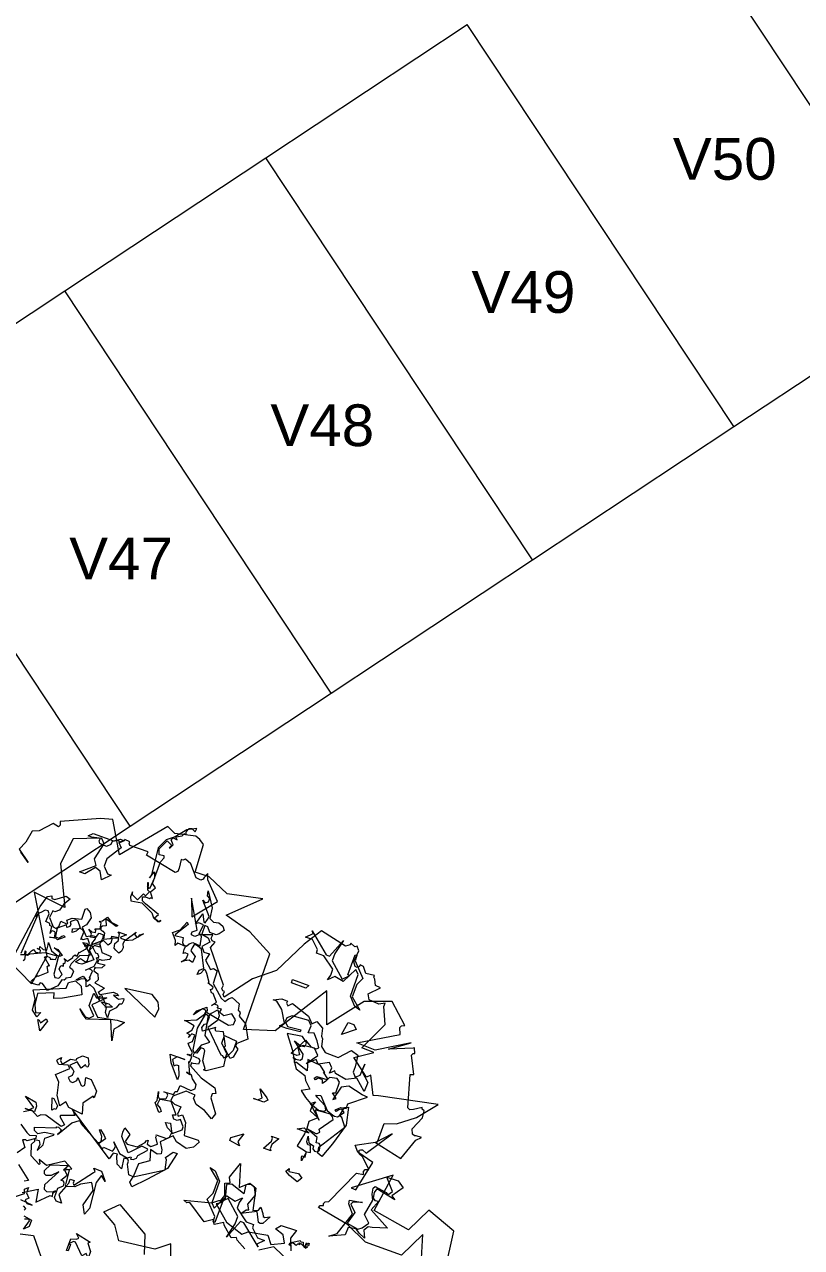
# Model space of a CAD drawing. Header units: metres. Extents: x -71 to 881, y -503 to 661.
# Drawn here: x 217.79 to 225.84, y 564.47 to 577.15 of the extents above; entities that cross this region are included whole.
import ezdxf

# ---------------------------------------------------------------- set-up
doc = ezdxf.new("R2010")
doc.units = ezdxf.units.M
doc.layers.add('04. Pisos', color=8, linetype='Continuous', lineweight=5)
doc.layers.add('05. Textos', color=5, linetype='Continuous', lineweight=0)
doc.layers.add('ARBRE', color=100, linetype='Continuous', lineweight=13, true_color=0x00ff3f)
doc.styles.get("Standard").update_dxf_attribs({"font": 'arial.ttf'})

# ---------------------------------------------------------------- blocks, each defined once
blk = doc.blocks.new('WMF2', base_point=(0, 0.01))
at = {"color": 251, "lineweight": 0, "true_color": 0x636466}
for points in [[(81.23, -212.64), (86.45, -202.37), (92.4, -197.64), (98.49, -189.57), (98.99, -190.16), (98.92, -191.16), (99.46, -191.2), (99.98, -191.79), (99.88, -192.88), (107.36, -202.17), (106.64, -204.2), (107.63, -204.27), (108.14, -204.87), (108.06, -205.98), (111.91, -204.61), (112.96, -203.7), (114.06, -203.79), (114.16, -204.2), (114.12, -204.74), (112.93, -205.76), (117.77, -214.23), (115.81, -208.91), (110.13, -215.92), (115.04, -221.02), (115.66, -222.79), (116.35, -221.31), (116.39, -220.76), (116.99, -220.25), (118.51, -220.38), (121.42, -223.82), (123.45, -224.55), (124.06, -224.04), (124.6, -224.1), (124.28, -221.43), (124.37, -220.32), (124.97, -219.82), (134.84, -221.76), (134.73, -222.86), (140.59, -222.8), (140.98, -223.38), (140.96, -223.82), (142.59, -223.95), (142.62, -223.52), (143.7, -222.51), (144.2, -223.11), (145.93, -222.16), (146.02, -221.17), (147.09, -220.14), (149.19, -220.32), (149.69, -220.93), (149.6, -221.91), (157.24, -218.9), (158.3, -210.64), (152.62, -198.66), (162.76, -199.86), (152.65, -183.05), (154.26, -173.69), (175.85, -184.22)], [(8.22, -134.47), (9.81, -146.85), (18.98, -150.2), (22.71, -142.59), (34.39, -144.58), (32.65, -156.43), (43.16, -148.65), (41.63, -148.52), (39.67, -158.01), (44.92, -159.4), (46.44, -161.06), (40.43, -164.26), (40.42, -170.12), (36.91, -171.27), (31.95, -175.08), (27.13, -180.99), (44.83, -177.37), (46.41, -176.96), (49.12, -182.48), (50.2, -181.46), (55.69, -185.68), (50.55, -189.17), (54.41, -189.22), (50.23, -198.2), (52.48, -203.12), (52.39, -204.21), (54.12, -203.26), (57.28, -203.53), (58.15, -205.15), (55.25, -208.11), (56.89, -208.24), (57.74, -209.97), (58.25, -210.45), (58.2, -211), (60.88, -210.67), (62.28, -212.43), (63.37, -212.54), (63.42, -211.98), (64, -211.48), (64.56, -211.53), (65.45, -212.71), (65.14, -216.33), (66.13, -217.51), (66.73, -217.02), (68.24, -217.69), (68.28, -217.15), (69.45, -216.26), (77.76, -218.17), (81.23, -212.64), (81.23, -212.64)], [(162.25, -221.47), (162.55, -220.76), (164.41, -221.19), (167.6, -217.66), (169.53, -216.89), (170.28, -213.15), (171.44, -210.43), (167.5, -207.63), (170.63, -209.8)], [(15.6, -134.05), (18.21, -142.77), (22.11, -134.68), (33.61, -134.71), (40.51, -137.9), (50.45, -139.73), (50.16, -140.44), (49.24, -140.81), (49.44, -141.32), (49.15, -142.04), (48.13, -142.44), (43.19, -153.31), (41.06, -153.59), (41.43, -154.51), (41.13, -155.22), (40.11, -155.63), (43.05, -158.46), (44.35, -159.02), (44.76, -160.04), (44.45, -160.3), (43.92, -160.51), (42.49, -159.91), (37.1, -168.03), (40.97, -163.9), (32.15, -161.95), (29.82, -168.64), (28.52, -170), (30.14, -169.93), (30.65, -169.72), (31.37, -170.03), (31.94, -171.46), (30.17, -175.61), (30.45, -177.74), (31.15, -178.04), (31.35, -178.56), (33.6, -177.07), (34.61, -176.66), (35.32, -176.96), (38.04, -186.65), (37.02, -187.05), (39.7, -192.27), (39.35, -192.88), (38.94, -193.04), (39.56, -194.57), (39.97, -194.4), (46.81, -191.62), (41.05, -195.63), (50.47, -189.97), (56.38, -190.15), (44.99, -196.88), (45.76, -198.84), (45.47, -199.54), (44.55, -199.92), (50.64, -205.39), (58.51, -202.62), (66.66, -192.17), (70.16, -201.76), (80.62, -185.19), (89.7, -182.43), (90.01, -206.45), (97.85, -210.62), (106.23, -212.96), (97.57, -221.28), (108.11, -219.06), (114.95, -222), (119.42, -221.88), (119.84, -230.55), (121.43, -231.58), (122.86, -232.19), (129.04, -230.77), (131.8, -232.03), (142.53, -219.05), (147.98, -228.38), (151.61, -227.39), (162.65, -222.48), (162.25, -221.47), (162.25, -221.47)], [(86.12, -108.09), (88.43, -114.47), (92.34, -111.31), (103.35, -109.97), (106.1, -114.07), (110.61, -116.64), (106.84, -120.37), (96.77, -114.54), (94.84, -108.74)], [(110.5, -210.3), (109.11, -209.66), (107.56, -210.01), (106.1, -209.43), (105.21, -208.37), (106.3, -206.96), (107.08, -206.3), (109.11, -206.4), (110.23, -207.75), (111.21, -207.86), (111.17, -205.1), (108.98, -204.68), (108.09, -203.61), (109.95, -201.54), (108.82, -200.21), (107.05, -200.28), (107.47, -198.09), (105.17, -195.92), (104.39, -196.59), (103.18, -196.28), (102.97, -192.24), (99.24, -188.97), (97.85, -188.34), (97.03, -189.52), (96.18, -190.24), (93.53, -189.23), (93.18, -187.24), (92.71, -187.16), (92.29, -186.66), (92.32, -185.67), (89.73, -184.22), (87.53, -180.05), (90.18, -177.78), (90.31, -176.8), (89.34, -176.22), (89.8, -173.49), (90.58, -172.83), (92.72, -174.77), (93.38, -175.55), (93.1, -175.8), (95.08, -179.67), (97.34, -179.08), (97.82, -179.64), (97.78, -180.15), (101.14, -177.68), (101.63, -178.7), (101.22, -179.9), (100.95, -180.15), (100.54, -180.1), (100.64, -181.36), (100.55, -182.4), (102.01, -182.98), (102.92, -178.07), (101.94, -171.52), (101.24, -170.69), (101.31, -169.75), (99.34, -169.6), (98.87, -169.05), (98.94, -168.01), (100.49, -167.68), (101, -167.72), (101.03, -166.73), (96.75, -164.41), (91.89, -162.99), (91.03, -161.43), (92.05, -161.03), (91.94, -159.79), (89, -155.76), (89.67, -153.85), (92.49, -155.57), (95.44, -156.33), (96.81, -157.94), (96.68, -158.92), (99.66, -159.16), (102.89, -156.4), (103, -154.96), (101.56, -154.29), (99.54, -154.17), (99.73, -151.7), (99.31, -151.21), (98.26, -152.1), (96.65, -150.2), (95.72, -146.4), (91.23, -146.56), (90.77, -146.01), (91.89, -144.08), (93.76, -142.97), (97.21, -143.77), (98.75, -145.15), (101.81, -142.17), (100.48, -140.04), (100.32, -138.84), (101.34, -138.36), (103.76, -139.06), (102.79, -135.77), (105.69, -133.77), (105.82, -129.54), (107.25, -129.65), (108.74, -132.52), (108.73, -133.49), (109.15, -133.99), (110.39, -133.89), (109.93, -130.65), (111.62, -131.51), (112.63, -133.81), (112.58, -134.33), (113.9, -134.17), (114.51, -132.19), (129.81, -142.39), (128.59, -140.94), (132.57, -139.47), (132.73, -139.13), (130.53, -137.19), (131.32, -136.44), (136.79, -138.11), (138.2, -137.61), (139, -136.87), (141.22, -138.01), (143.41, -136.76)], [(142.97, -132.98), (140.36, -131.23), (139.36, -130.72), (137.49, -131.32), (137.22, -130.44), (139.58, -128.86), (139.92, -129.04), (140.84, -128.69), (139.42, -126.79), (141.03, -124.5)], [(139.52, -121.34), (135.03, -117.8), (136.15, -117.21)], [(133.26, -108.98), (132.92, -109.62), (133.89, -110.13)], [(135.54, -113.78), (131.42, -116.34), (130.72, -112.44), (127.35, -115.8), (126.6, -115.82), (126.85, -116.77), (126.37, -117.68), (127.17, -116.93), (128.65, -116.47), (129.55, -116.93), (129.96, -118.38), (127.38, -123.37), (129.16, -121.51), (130.54, -121.07), (131.19, -121.4), (131.54, -122.32), (130.4, -124.53), (125.18, -126.19), (126.16, -124.31), (123.96, -125.55), (126.75, -127), (131.48, -123.86), (134.15, -124.91), (133.52, -123.75), (133.68, -123.43), (136.79, -125.04), (137.86, -128.38), (137.23, -129.62), (137.38, -130.11), (136.11, -130.19), (135.51, -129.14), (135.65, -127.24), (134.56, -129.39), (134.72, -131.45), (132.62, -133.14), (132.44, -133.48), (135.45, -133.06), (137.16, -131.97), (138.4, -132.6), (138.75, -133.52), (132.62, -135.52), (132.46, -135.87), (131.99, -135.96), (131.01, -135.45), (131.05, -134.73), (131.55, -133.76), (128.65, -138.59), (126.7, -139.98), (125.97, -139.17), (125.32, -138.84), (119.23, -135.58), (118.45, -136.25), (118.79, -137.79), (120.16, -139.39), (119.88, -139.63), (118.23, -138.25), (117.58, -137.48), (118.99, -135.3), (117.81, -134.49), (117.3, -134.44), (117.31, -134.91), (114.32, -134.66), (114, -135.42), (113.97, -136.41), (114.88, -137.47), (112.09, -134.75), (109.9, -134.31), (109.39, -134.27), (108.55, -134.98), (108.32, -134.71), (108.41, -134.24), (107.65, -134.4), (106.82, -135.1), (106.74, -136.05), (104.54, -138.4), (104.55, -138.87), (106.51, -139.03), (108.95, -136.47), (109.72, -135.82), (113.14, -139.82), (113.34, -141.07), (113.17, -142.56), (111.11, -141.15), (111.72, -138.72), (110.83, -138.12), (107.79, -138.4), (105.92, -140.47), (105.88, -141), (105.33, -141.47), (105.18, -140.15), (103.95, -139.86), (102.35, -141.23), (103.5, -143.03), (103.41, -143.5), (103.65, -143.77), (100.39, -143.77), (99.59, -144.43), (99.47, -145.98), (101.18, -146.84), (102.3, -148.17), (100.78, -148.52), (99.7, -146.26), (99.24, -145.7), (96.84, -147.73), (96.81, -148.71), (98.38, -150.55), (99.16, -149.88), (100.2, -149.96), (101.09, -151.02), (100.03, -151.47), (102.77, -154.68), (106.07, -154.17), (106.29, -153.98), (106.42, -152.45), (105.24, -151.63), (104.58, -150.84), (105.14, -150.36), (107.17, -152.77), (106.84, -153.51), (107.36, -156.24), (106.96, -154.77), (106.52, -154.26), (104.73, -154.84), (104.51, -155.03), (104.42, -156.07), (104.84, -156.57), (105.88, -156.64), (102.86, -156.92), (102.73, -157.89), (102.04, -158.1), (101.88, -160.07), (98.36, -159.78), (97.31, -160.68), (97.47, -161.98), (99.06, -163.31), (99.78, -164.14), (101.47, -164.52), (100.3, -164.17), (101.94, -167.79), (101.51, -167.75), (101.59, -169.52), (103.08, -169.59), (102.8, -169.82), (101.82, -169.79), (101.75, -170.73), (103.34, -172.15), (104, -172.92), (102.95, -173.82), (102.84, -175.84), (103.82, -175.87), (104.45, -174.47), (104.32, -175.45), (105.36, -175.53), (104.26, -176.94), (104.08, -178.42), (106.33, -178.82), (107.3, -178.94), (103.92, -180.38), (102.29, -182.75), (102.16, -183.73), (102.39, -184), (103.43, -184.08), (105.34, -181.48), (104.76, -182.94), (102.36, -184.98), (101.88, -183.96), (101.97, -183.49), (94.36, -182.12), (93.06, -182.73), (92.94, -184.28), (94.55, -185.59), (96.67, -184.27), (97.88, -184.67), (98.3, -185.17), (98.08, -185.36), (98.04, -185.87), (99.3, -185.77), (99.21, -186.22), (99.44, -186.5), (100.48, -186.59), (101.25, -185.92), (100.16, -187.33), (101.95, -189.45), (102.48, -189.49), (103.14, -190.28), (102.64, -190.71), (102.6, -191.22), (104.51, -191.89), (104.23, -192.12), (105.81, -194.43), (106.51, -195.26), (106.98, -195.35), (107.6, -193.84), (108.41, -193.19), (108.29, -194.62), (107.17, -195.57), (109.76, -200.75), (111.21, -201.34), (112.19, -201.47), (112.55, -200.2), (112.63, -199.28), (110.76, -198.09), (110.9, -196.12), (112.13, -196.43), (113.42, -195.8), (114.19, -195.14), (113.09, -196.56), (112.98, -198.01), (113.96, -198.14), (114.51, -197.67), (114.61, -198.91), (114.58, -199.9), (117.07, -200.09), (117.61, -199.16), (118.02, -200.63), (119.62, -202.52), (117.74, -204.14), (116.53, -207), (116.04, -206.45), (118.58, -202.45), (118.63, -201.93), (116.12, -202.24), (115.77, -200.72), (115.3, -200.17), (114.31, -200.14), (113.77, -201.07), (112.93, -201.79), (110.47, -201.58), (110.98, -204.31), (111.44, -204.87), (111.97, -204.91), (111.68, -207.85), (113.17, -208.02), (114, -207.32), (112.98, -210.96), (111.87, -208.65), (111.36, -208.61), (111.05, -209.82), (110.92, -210.8), (114.34, -214.81), (113.44, -214.21), (112.61, -214.93), (112.58, -215.91), (113.47, -216.49), (113.87, -217.98), (110.96, -213.56), (110.5, -210.3), (110.5, -210.3)], [(140.71, -109.09), (134.81, -113.75), (135.25, -114.99), (134.37, -115.87), (134.37, -114.12), (133.14, -112.88), (134.02, -111.98), (133.14, -111.2), (131.46, -111.2), (135.25, -111.63)], [(132.71, -107.41), (130.14, -106.98), (130.14, -104.87), (131.46, -103.54), (130.59, -106.54), (131.03, -106.98), (132.27, -106.54)], [(131.92, -101.88), (128.03, -102.76), (120.98, -94.11)], [(111.88, -106.14), (110.25, -104.06), (110.25, -101.98), (111.34, -103.08), (112.32, -101.98), (115.5, -105.17), (116.06, -105.17), (117.15, -104.06), (116.61, -104.06), (116.61, -101.98), (117.15, -101.98), (117.15, -105.71), (115.5, -106.14), (114.95, -106.7), (116.06, -107.79), (111.34, -106.7), (111.88, -106.14), (111.88, -106.14)], [(115.75, -121.61), (116.64, -123.29), (117.08, -123.72), (119.97, -122.05), (121.3, -120.73), (123.86, -119.93), (125.08, -116.95), (123.4, -114.83), (125.08, -114.83), (125.96, -115.71), (125.96, -118.61), (124.64, -119.93), (124.64, -120.73), (125.08, -121.17), (125.96, -121.17), (124.64, -123.29), (125.96, -124.6), (125.96, -124.95), (124.64, -124.95), (124.21, -120.73), (124.21, -120.38), (123.86, -119.93), (123.4, -121.17), (123.4, -122.5), (122.09, -122.5), (122.09, -121.61), (121.74, -121.17), (117.52, -126.7), (117.08, -127.05), (117.87, -127.93), (115.4, -127.93), (113.63, -125.83), (113.28, -125.39), (114.96, -126.7), (115.75, -124.16), (114.96, -116.16), (115.75, -114.04), (117.08, -116.51), (115.75, -121.61), (115.75, -121.61)], [(88.02, -127.64), (89.18, -128.05), (81.01, -130.16), (79.28, -131.51), (78.66, -131.81), (78.08, -133.54), (79.32, -137.06), (77.83, -137.7), (78.59, -139.25), (76.91, -144.21), (74.85, -137.35), (72.31, -139.57), (70.12, -138.82), (68.65, -132.15), (67.1, -132.91), (66.75, -133.95), (65.48, -132.37), (65.1, -131.6), (64.53, -131.41), (63.1, -132.21), (64.5, -129.59), (65.26, -129.22), (65.84, -129.4), (67.29, -132.34), (71.77, -130.12), (70.62, -131.65), (69.87, -131.93), (70.65, -133.46), (69.51, -136.82), (70.57, -138.98), (71.73, -139.36), (73.23, -138.72), (72.87, -136.03), (77.25, -137.51), (78.75, -136.87), (77.7, -132.76), (78.24, -131.16), (79.66, -130.35), (74.87, -126.28), (69.33, -124.41), (67.74, -125.68), (61.86, -126.76), (60.09, -124.38), (56.38, -126.21), (57.56, -128.41), (60.34, -129.35), (59.17, -130.88), (54.25, -131.01), (55.18, -128.25), (53.81, -124.69)], [(52.55, -121.18), (59.04, -124.03), (62.95, -121.62)], [(67.02, -120.56), (70.08, -122.22), (70.5, -122.88), (71.99, -122.24), (75.25, -125.13), (75.62, -125.9), (78.11, -124.29), (78.79, -125.68), (81.26, -124.08), (87.26, -128.05), (88.02, -127.64), (88.02, -127.64)], [(81.01, -137.11), (81.01, -130.16), (79.79, -128.95), (77.48, -133.7), (74.56, -133.08), (72.85, -134.78), (73.33, -133.08), (73.33, -131.26), (69.33, -128.34), (67, -128.34), (67, -127.23), (64.57, -124.92), (62.26, -124.92), (64.09, -123.1), (63.48, -122.5), (69.93, -127.84), (71.03, -127.84), (73.33, -122), (72.24, -126.63), (72.24, -128.95), (76.88, -133.08), (78.71, -131.26), (78.09, -131.26), (78.09, -124.92), (78.71, -124.92), (78.71, -126.63), (82.71, -130.78), (81.61, -133.08), (81.61, -137.11), (85.03, -140.02), (83.32, -139.54), (81.01, -137.11), (81.01, -137.11)], [(54.16, -127.33), (52.25, -128.51), (51.85, -128.21), (51.22, -128.34), (51.11, -128.15), (50.9, -127.48), (50.6, -127.43), (50.52, -127.17), (50.44, -127.11), (50.17, -127.21), (50.23, -128.35), (50.16, -128.51), (50.16, -128.08), (50.07, -128.03), (49.62, -128.66), (49.33, -128.62), (49.38, -127.89), (49.74, -127.62), (49.57, -127.32), (49.82, -127.23), (49.84, -126.81), (51.76, -127.71), (51.74, -127.58), (52.22, -127.74), (52.33, -127.68), (51.98, -127.29), (52.17, -127.38), (52.57, -127.26), (52.83, -126.75), (53.96, -127.11), (54.74, -127.1), (54.8, -126.57), (54.93, -126.53), (54.96, -126.46), (54.93, -126.32), (54.74, -126.22), (54.51, -126.31), (54.41, -126.05), (55.06, -126.28), (54.16, -127.33), (54.16, -127.33)], [(105.82, -129.54), (97.54, -134.76), (98.14, -137.7), (98.75, -138.3), (97.05, -140.62), (95.83, -140.62), (97.05, -135.38), (101.69, -130.15), (105.21, -126.6), (106.3, -127.7), (105.82, -129.54), (105.82, -129.54)], [(28.56, -153.92), (30.94, -150.53), (29.67, -149.64), (35.82, -150.93), (36.23, -149.61), (35.92, -147.95), (35.22, -147.45), (34.02, -147.66), (35.31, -144.47), (28.78, -140.9), (33.22, -139.51), (34.42, -139.31), (35.29, -137.92), (34.3, -135.76), (36.32, -136.63), (37.59, -137.52), (39.98, -137.11), (40.07, -134.73), (44.54, -132.73), (42.46, -134.33), (40.08, -141.29), (42.26, -143.89), (42.45, -144.97), (38.49, -145.64), (41.28, -144.68), (41.66, -143.99), (39.59, -141.99), (40.67, -138.22), (37.1, -137.61), (35.99, -138.41), (34.61, -140.39), (36.71, -142.49), (35.82, -147.35), (36.59, -148.94), (36.91, -150.74), (36.53, -151.43), (32.84, -150.83), (32.14, -150.33), (31.15, -151.75), (34.23, -155.28), (30.66, -155.41), (28.56, -153.92), (28.56, -153.92)], [(140.36, -139.63), (140.36, -137.8), (143.28, -137.8), (142.18, -137.8), (140.97, -139.01), (144.49, -141.33), (140.97, -140.72), (140.36, -139.63), (140.36, -139.63)], [(132.52, -143.85), (133.8, -142.07), (135.57, -144.77), (136.49, -148.75), (138.25, -150.51), (134.73, -153.67), (135.57, -154.51), (138.25, -153.67), (139.17, -154.51), (139.17, -154.97), (138.25, -155.89), (138.25, -154.97), (137.42, -154.14), (135.57, -156.36), (133.8, -156.73), (133.8, -157.19), (132.52, -158.58), (130.73, -158.58), (129.81, -156.73), (129.81, -155.89), (130.27, -155.89), (130.73, -156.36), (131.57, -154.97), (133.35, -156.36), (135.2, -154.51), (133.8, -153.67), (133.35, -153.21), (133.35, -151.92), (134.27, -150.97), (133.35, -150.05), (132.52, -150.05), (131.57, -150.97), (131.57, -151.92), (129.81, -150.05), (129.35, -150.05), (128.88, -150.51), (129.35, -152.75), (127.59, -152.75), (124.91, -150.05), (124.91, -147.83), (125.36, -148.29), (127.59, -145.23), (126.66, -142.07), (131.11, -142.53), (132.52, -143.85), (132.52, -143.85)], [(134.49, -141.88), (134.49, -140.66), (135.1, -140.66), (135.58, -140.05), (136.81, -143.6), (136.19, -143.6), (134.49, -141.88), (134.49, -141.88)], [(59.05, -144.81), (61.87, -145.83), (63.32, -146.72), (62.67, -147.76), (62.48, -146.91), (59.55, -147.25), (58.09, -146.36), (59.05, -144.81), (59.05, -144.81)], [(82.25, -150.59), (79.04, -152.94), (79.92, -150.11), (79.04, -149.13), (82.25, -149.63), (82.25, -150.59), (82.25, -150.59)], [(59.93, -151.15), (60.32, -152.23), (60.38, -152.67), (59.29, -152.55), (59.49, -154.26), (58.26, -154.43), (58.99, -156.48), (59.78, -156.36), (60.39, -157.12), (60.6, -158.84), (59.69, -157), (58.12, -156.61), (58.04, -155.76), (57.3, -155.21), (56.47, -155.37), (55.94, -156.07), (56.34, -157.53), (56.79, -157.86), (57.66, -157.75), (57.9, -159.41), (61.78, -160.83), (58.66, -160.38), (58.28, -160.48), (57.75, -161.18), (58.26, -161.95), (55.2, -166.06), (55.75, -166.8), (56.5, -167.36), (60.96, -166.95), (61.31, -166.89), (59.77, -164.96), (59.07, -164.44), (62, -167.02), (62.51, -167.79), (63.26, -168.35), (60.34, -167.25), (58.66, -167.5), (58.28, -168), (58.89, -169.15), (61.9, -170.7), (62.6, -171.21), (61.18, -171.65), (57.84, -168.06), (55.81, -167.24), (55.17, -167.15), (54.29, -167.27), (52.87, -169.18), (53.82, -169.88), (54.6, -169.37), (55.15, -168.63), (55.66, -169.01), (54.32, -170.26), (52.66, -170.5), (52.66, -171.97), (47.81, -175.9), (49.56, -176.04), (54.15, -177.07), (56.26, -176.06), (57.34, -171.75), (56.54, -172.31), (58.19, -173.55), (57.21, -173.91), (57.26, -177.31), (58.26, -178.06), (60.53, -177.56), (61.17, -176.18), (61.91, -175.17), (62.25, -176.19), (63.37, -176.26), (63.72, -176.21), (64.28, -175.46), (64.78, -175.83), (64.22, -176.58), (61.08, -176.8), (60.89, -177.07), (62.8, -178.48), (62.37, -178.54), (64.31, -180), (68.46, -180.44), (67.52, -177.18), (71.39, -178.5), (71.97, -178.23), (72.13, -179.07), (72.84, -179.59), (71.95, -179.32), (70.65, -179.51), (70.12, -180.21), (70.34, -181.46), (74.19, -184.37), (72.12, -183.59), (70.89, -183.77), (70.51, -184.27), (70.59, -185.1), (72.3, -186.38), (76.95, -185.71), (73.74, -181.48), (71.97, -178.23), (70.82, -176.69), (67.68, -175.65), (66.98, -174.25), (64.97, -172.31), (67.26, -170.98), (65.32, -169.52), (63.26, -168.35), (62.04, -169.25), (62.51, -167.79), (62.6, -166.17), (59.77, -164.96), (61.9, -163.05), (61.78, -160.83), (61.83, -159.09), (62.73, -154.97), (59.49, -154.26), (59.93, -151.15), (59.93, -151.15)], [(70.48, -153.72), (70.48, -154.59), (70.98, -155.09), (68.65, -155.09), (70, -152.75), (70, -151.4), (69.61, -150.88), (71.95, -150.88), (70.48, -153.72), (70.48, -153.72)], [(56.45, -156.83), (51.18, -165.09), (52.99, -167.49), (53.79, -167.78), (53.24, -170.6), (52.14, -171.11), (51.01, -165.85), (52.98, -159.15), (54.67, -154.45), (56.12, -154.97), (56.45, -156.83), (56.45, -156.83)], [(62.6, -160.74), (60.66, -159.76), (64.44, -159.76), (62.6, -160.74), (62.6, -160.74)], [(105.63, -167.93), (106.73, -166.71), (105.63, -165.01), (105.03, -165.6), (104.42, -165.6), (103.21, -162.7), (103.21, -161.47), (106.73, -165.6), (107.95, -167.93), (103.21, -167.93), (105.63, -167.93), (105.63, -167.93)], [(147.09, -161.3), (148.81, -164.22), (148.31, -164.22), (147.7, -163.6), (146.47, -165.31), (145.88, -164.82), (147.09, -161.3), (147.09, -161.3)], [(78.47, -163.95), (77.51, -164.92), (78.97, -167.27), (76.15, -165.41), (75.64, -164.92), (76.63, -163.95), (79.84, -163.95), (78.47, -163.95), (78.47, -163.95)], [(138.94, -175.74), (144.01, -172.85), (146.39, -171.88), (146.93, -173.42), (151.56, -171.55), (151.13, -168.2), (150.13, -165.91), (148.68, -166.49), (149.35, -164.92), (151.24, -166.38), (151.67, -169.75), (153.13, -172.22), (143.98, -176.02), (143.88, -177.83), (142.05, -179.02), (139.92, -178.12), (138.94, -175.74), (138.94, -175.74)], [(96.52, -167.41), (97.97, -169.37), (98.48, -172.36), (98.99, -172.89), (99.94, -172.89), (100.46, -170.92), (100.97, -170.92), (99.94, -173.81), (97.97, -175.37), (99.94, -176.82), (100.97, -182.31), (100.46, -183.77), (98.99, -185.32), (97.97, -183.77), (97.97, -182.31), (99.94, -179.3), (93.53, -172.89), (93, -172.89), (92.49, -172.36), (91.96, -172.89), (91.96, -173.81), (94.45, -176.31), (94.45, -178.79), (90.5, -178.38), (90.5, -175.37), (91.96, -172.36), (91.54, -169.88), (96, -166.89), (96.93, -166.89), (96.52, -167.41), (96.52, -167.41)], [(135.09, -169.28), (136.91, -170.51), (138.01, -171.61), (135.68, -169.9), (134.47, -169.9), (133.38, -170.99), (135.68, -173.42), (135.68, -177.45), (134.47, -176.35), (131.54, -177.45), (135.09, -173.91), (132.16, -170.99), (126.32, -172.2), (124, -172.2), (125.23, -170.51), (126.32, -169.28), (125.71, -165.75), (128.13, -171.61), (135.09, -169.28), (135.09, -169.28)], [(129.33, -171.8), (130.44, -173.14), (130.63, -174.64), (132.41, -175.52), (132.57, -175.72), (130.37, -175.88), (129, -175.39), (131.03, -174.57), (130.92, -175.27), (132.78, -177.2), (132.94, -177.4), (133.27, -177.39), (133.89, -176.89), (133.76, -176.39), (133.25, -175.78), (136.03, -178.75), (137.63, -179.42), (138.03, -178.75), (138.43, -178.41), (139, -179.91), (139.48, -180.48), (140.6, -180.25), (141.77, -179.29), (141.95, -179.48), (140.94, -180.66), (140.37, -181.13), (138.81, -180.09), (138.2, -180.94), (138.17, -181.3), (138.5, -181.3), (138.3, -183.46), (138.84, -183.71), (139.55, -183.74), (140.34, -183.1), (138.33, -185.08), (138.01, -186.66), (137.96, -187.04), (138.47, -187.64), (138.27, -187.81), (137.93, -187.74), (138.03, -188.28), (138.55, -188.89), (139.2, -188.95), (140.91, -190.59), (141.25, -190.57), (141.38, -189.16), (139.54, -187.38), (139.07, -186.81), (142.01, -184.38), (142.93, -184.24), (144.01, -184.38), (142.96, -185.86), (141.2, -185.39), (140.77, -186.02), (140.94, -188.21), (142.43, -189.6), (142.8, -189.62), (143.13, -190.05), (142.18, -190.14), (141.95, -191.03), (142.93, -192.19), (144.24, -191.39), (144.58, -191.45), (144.78, -191.29), (144.74, -193.64), (145.22, -194.21), (146.33, -194.31), (146.97, -193.1), (147.96, -192.3), (148.2, -193.41), (146.53, -194.15), (146.12, -194.49), (147.57, -196.24), (148.3, -196.27), (149.64, -195.16), (149.18, -194.59), (149.23, -193.84), (150.01, -193.2), (150.32, -193.98), (152.67, -192.02), (152.33, -189.62), (152.2, -189.45), (151.09, -189.35), (150.48, -190.21), (149.91, -190.68), (149.57, -190.27), (151.32, -188.81), (151.86, -189.06), (153.85, -188.7), (152.77, -188.98), (152.4, -189.29), (152.8, -190.62), (152.94, -190.78), (153.69, -190.85), (154.05, -190.54), (154.11, -189.8), (154.29, -191.99), (154.99, -192.09), (155.13, -192.59), (156.55, -192.72), (156.32, -195.25), (156.96, -196.02), (157.91, -195.93), (158.87, -194.78), (159.49, -194.28), (159.79, -193.07), (159.51, -193.9), (160.36, -181.18)], [(160.3, -180.89), (159.09, -181.29), (159.32, -182.35), (159.11, -182.21), (158.95, -181.51), (158.27, -181.62), (157.59, -183.02), (157.18, -183.64), (156.35, -183.07), (154.92, -183.39), (155.08, -184.08), (156.2, -184.24), (155.47, -184.34), (155.62, -185.07), (154.42, -184.57), (153.35, -184.75), (153.51, -186.38), (153.6, -187.08), (151.95, -185.01), (149.99, -184.32), (149.29, -184.43), (149.15, -184.65), (149.29, -185.38), (151.47, -186.21), (150.33, -186.08), (148.46, -184.81), (149.07, -184.27), (149.41, -184.25), (148.91, -178.66), (148.24, -177.88), (147.12, -178.09), (146.52, -179.46), (147.86, -180.69), (147.82, -181.61), (147.53, -182), (147.35, -181.89), (146.99, -181.96), (147.31, -182.82), (146.97, -182.85), (146.83, -183.07), (146.96, -183.8), (147.57, -184.22), (146.37, -183.73), (145.25, -185.38), (145.32, -185.75), (144.9, -186.35), (144.5, -186.09), (144.14, -186.16), (144.04, -187.62), (143.83, -187.48), (142.52, -189.03), (142.08, -189.67), (142.11, -190.02), (143.28, -190.18), (143.89, -190.6), (142.85, -190.79), (141.99, -190.19), (138.87, -193), (138.74, -194.12), (138.82, -194.82), (139.8, -194.84), (140.46, -194.71), (140.93, -193.17), (142.31, -192.91), (142.34, -193.82), (143.01, -194.6), (143.63, -195.01), (142.43, -194.52), (141.41, -194.72), (141.51, -195.42), (141.95, -195.71), (141.09, -196.03), (140.4, -196.21), (140.74, -197.98), (141.5, -198.18), (140.55, -198.74), (139.52, -200.23), (138.03, -199.22), (135.82, -198.91), (136.11, -198.49), (139.38, -199.5), (139.74, -199.42), (139.04, -197.73), (140.05, -197.19), (140.36, -196.75), (140.18, -196.05), (139.41, -195.86), (138.75, -195.42), (138.41, -193.65), (136.6, -194.53), (136.31, -194.97), (136.38, -195.33), (134.28, -195.7), (134.46, -196.76), (135.1, -197.22), (132.37, -197.2), (133.77, -195.99), (133.7, -195.63), (132.79, -195.64), (132.09, -195.74), (129.95, -198.9), (130.18, -198.17), (129.52, -197.73), (128.84, -197.89), (128.6, -198.62), (127.64, -199.19), (130.16, -196.3), (132.35, -195.35), (132.53, -194.25), (131.99, -193.25), (132.12, -192.12), (132.68, -191.29), (133.87, -191.79), (134.49, -192.21), (134.79, -193.63), (134.09, -194.68), (134.18, -195.38), (136.09, -194.82), (135.98, -193.22), (136.53, -192.38), (138.34, -193.29), (139.06, -192.24), (138.68, -191.03), (140.3, -190.91), (141.35, -188.87), (140.74, -188.44), (140.72, -187.54), (143.51, -186.63), (145.06, -183.4), (145.23, -182.31), (144.26, -181.94), (143.6, -181.51), (143.77, -179.46), (145.1, -178.82), (145.07, -178.48), (145.34, -178.09), (146.02, -177.93), (146.55, -175.84), (149.03, -173.49), (151.13, -174.93), (151.83, -174.83), (152.07, -174.01), (154.04, -173.82), (154.65, -174.25), (153.72, -176.12), (153.29, -176.72), (153.08, -176.57), (150.75, -178.69), (151.6, -180.16), (151.31, -180.6), (150.94, -180.67), (153.31, -182.54), (152.7, -183.08), (151.76, -183.04), (151.56, -182.89), (151.5, -182.59), (150.64, -182.91), (149.91, -183.05), (149.78, -184.18), (153.37, -183.87), (157.76, -181.91), (158.22, -181.26), (158.87, -181.13), (158.61, -179.74), (158.9, -179.3)], [(161.97, -180.37), (159.66, -196.47), (158.58, -199.98), (157.43, -200.58), (157.16, -199.85), (156.26, -199.9), (153.31, -201.99), (151.94, -201.5), (153.21, -199.48), (153.79, -197.33), (154.96, -196.37), (155.66, -196.47), (155.88, -194.31), (153.91, -191.96), (152.87, -191.86), (152.36, -192.9), (152.27, -194.36), (150.48, -194.18), (150.11, -194.49), (150.75, -195.26), (149.38, -196.4), (146.61, -197.04), (146.66, -200.28), (146.27, -200.62), (144.88, -199.79), (144.11, -198.43), (144.72, -195.93), (145.72, -194.82), (143.6, -192.6), (142.05, -193.54), (141.19, -193.65), (140.84, -192.91), (141.38, -191.16), (138.98, -191.83), (137.57, -189.7), (134.5, -189.55), (134.6, -188.51), (136.69, -187.48), (137.39, -187.51), (137.76, -187.2), (137.7, -186.3), (135.35, -186.6), (135.98, -185.39), (137.66, -184.67), (138.03, -184.72), (137.93, -183.77), (136.52, -183.3), (135.82, -181.61), (136.44, -180.4), (133.42, -179.96), (133.25, -179.75), (134.5, -178.03), (133.81, -177.64), (130.21, -179.65), (129.13, -179.52), (128.46, -179.11), (129.89, -178.8), (128.13, -178.26), (126.98, -178.88), (126.62, -178.83), (126.51, -178.31), (126.62, -177.18), (127.36, -176.92), (127.86, -175.55), (129.43, -173.88), (129.33, -171.8), (129.33, -171.8)], [(52.76, -180.21), (55.75, -178.63), (59.24, -179.37), (59.71, -180), (60.98, -178.83), (60.92, -180.53), (62.07, -181.8), (65.07, -180.21), (66.12, -181.35), (68.53, -179.14), (66.06, -182.57), (67.81, -184.35), (71.26, -183.89), (72.51, -182.83), (71.38, -180.95), (72, -180.48), (73.83, -180.56), (71.19, -185.7), (68.92, -184.4), (67.21, -184.32), (66.57, -184.91), (67.73, -186.66), (69.36, -188.54), (71.08, -188), (71, -190.33), (72.16, -191.6), (77.42, -191.2), (78.69, -190.03), (78.74, -188.92), (77.57, -187.67), (73.52, -188.11), (73.54, -187.51), (77.6, -187.05), (79.9, -187.14), (78.75, -188.32), (80.93, -191.95), (83.16, -193.74), (84.39, -193.79), (82.02, -194.91), (80.2, -194.84), (80.22, -194.22), (79.64, -193.6), (78.5, -194.76), (72.73, -192.72), (70.97, -190.94), (69.83, -192.11), (67.56, -190.81), (67.04, -188.46), (66.45, -187.83), (65.94, -185.49), (64.29, -184.21), (60.16, -184.05), (57.09, -187.45), (54.82, -186.75), (54.35, -183.2), (54.41, -181.49), (53.37, -180.24), (52.1, -181.39), (51.95, -184.94), (52.04, -182.63), (49.22, -180.06), (49.34, -177.15), (52.76, -180.21), (52.76, -180.21)], [(116, -176.89), (115.75, -179.59), (116.63, -181.42), (119.11, -182.97), (127.36, -181.9), (116, -176.89), (116, -176.89)], [(59.05, -195.06), (57.96, -193.84), (61.5, -190.92), (60.89, -195.06), (59.05, -195.06), (59.05, -195.06)], [(62.92, -202.64), (62.92, -209.57), (64.13, -210.8), (66.44, -206.05), (69.38, -206.67), (71.07, -204.94), (70.59, -206.67), (70.59, -208.49), (74.6, -211.4), (76.92, -211.4), (76.92, -212.49), (79.35, -214.81), (81.66, -214.81), (79.84, -216.64), (80.44, -217.25), (73.99, -211.89), (72.89, -211.89), (70.59, -217.73), (71.68, -213.12), (71.68, -210.8), (67.05, -206.67), (65.23, -208.49), (65.83, -208.49), (65.83, -214.81), (65.23, -214.81), (65.23, -213.12), (61.21, -208.97), (62.31, -206.67), (62.31, -202.64), (58.89, -199.71), (60.6, -200.21), (62.92, -202.64), (62.92, -202.64)], [(80.95, -201.5), (75.73, -201.5), (76.34, -200.42), (80.95, -200.42), (80.95, -201.5), (80.95, -201.5)], [(128.63, -229.85), (130.85, -228.1), (132.31, -224.99), (131.45, -216.73), (131.71, -215.63), (130.94, -217.85), (130.31, -216.16), (130.6, -212.58), (131.48, -213.21), (131.19, -213.31), (131.49, -214.13), (131.79, -214.02), (131.07, -212.08), (130.28, -211.7), (130.98, -210.18), (131.77, -210.56), (132.87, -208.24), (134.78, -209.13), (135.09, -209.95), (135.09, -208.36), (134.68, -207.25), (131.36, -207.8), (127.52, -206.02), (126.48, -204.8), (124.97, -204.1), (124.38, -204.31), (124.19, -204.71), (124.67, -204.21), (126.19, -204.91), (125.4, -206.21), (130.16, -207.96), (131.33, -208.46), (131.74, -209.57), (130.87, -209.89), (129.57, -209.78), (129.36, -210.13), (129.07, -210.23), (128.75, -210.08), (129.97, -211.82), (128.98, -213.46), (130.3, -214.3), (130.27, -221.28), (129.57, -222.8), (129.78, -223.38), (131.29, -223.17), (131.93, -224.86), (130.51, -227.9), (128.94, -227.21), (128.82, -226.92), (129.2, -226.13), (128.91, -226.23), (128.41, -227.4), (129.45, -228.63), (129.11, -229.36), (127.81, -229.23), (128.24, -229.68), (128.34, -229.97), (126.82, -230.86), (126.44, -231.65), (126.15, -231.77), (125.75, -231.58), (126.06, -232.39), (125.56, -233.58), (124.75, -233.87), (123.53, -233.31), (123.33, -234.38), (126.03, -233.07), (128.63, -229.85), (128.63, -229.85)], [(147.98, -213.1), (150.4, -210.17), (152.11, -210.17), (147.98, -213.72), (149.19, -215.41), (147.98, -220.65), (149.19, -221.87), (152.11, -221.27), (153.32, -221.27), (152.11, -222.48), (145.66, -222.48), (143.95, -223.57), (142.74, -223.57), (143.95, -222.48), (142.74, -221.27), (145.66, -216.64), (145.66, -214.32), (143.95, -212.49), (142.74, -212.49), (145.04, -210.17), (146.26, -212.49), (147.98, -213.1), (147.98, -213.1)]]:
    blk.add_lwpolyline(points, dxfattribs=at)

msp = doc.modelspace()

# ---------------------------------------------------------------- linework, layer by layer
at = {"layer": '04. Pisos'}
for p, q in [((227.226, 574.359), (224.465, 578.528)), ((227.226, 574.359), (224.465, 578.528)), ((220.296, 575.766), (222.38, 577.147)), ((225.142, 572.979), (222.38, 577.147)), ((225.142, 572.979), (222.38, 577.147)), ((218.212, 574.386), (220.296, 575.766)), ((223.058, 571.598), (220.296, 575.766)), ((223.058, 571.598), (220.296, 575.766)), ((216.128, 573.005), (218.212, 574.386)), ((220.973, 570.217), (218.212, 574.386)), ((220.973, 570.217), (218.212, 574.386)), ((225.142, 572.979), (227.226, 574.359)), ((218.889, 568.837), (216.128, 573.005)), ((218.889, 568.837), (216.128, 573.005)), ((223.058, 571.598), (225.142, 572.979)), ((220.973, 570.217), (223.058, 571.598)), ((218.889, 568.837), (220.973, 570.217)), ((216.805, 567.456), (218.889, 568.837))]:
    msp.add_line(p, q, dxfattribs=at)

# ---------------------------------------------------------------- block references
at = {"layer": 'ARBRE', "color": 251, "lineweight": 5, "true_color": 0x636466, "xscale": 0.03451886634015593, "yscale": 0.03451886634015593, "zscale": 0.03451886634015593, "rotation": 160.1685466476646}
msp.add_blockref('WMF2', (220.841, 559.756), dxfattribs=at)

# ---------------------------------------------------------------- texts
at = {"layer": '05. Textos', "char_height": 0.4326, "attachment_point": 1}
for s, insert in [('V50', (224.511, 575.97)), ('V49', (222.426, 574.59)), ('V48', (220.342, 573.209)), ('V47', (218.258, 571.828))]:
    msp.add_mtext_dynamic_manual_height_columns(s, width=1.21171, gutter_width=2.163, heights=[0], dxfattribs=dict(at, insert=insert))

doc.saveas('drawing.dxf')
